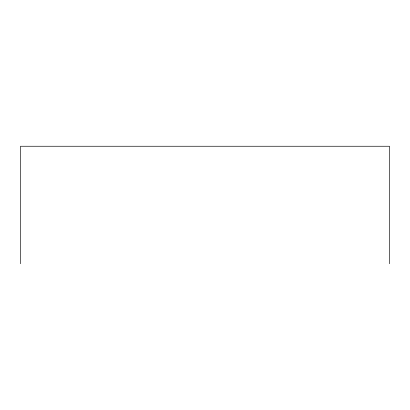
<?xml version="1.0" encoding="UTF-8"?>
<svg xmlns="http://www.w3.org/2000/svg" width="410" height="410" viewBox="0 0 410 410"><rect width="100%" height="100%" fill="white"/><g stroke="black" fill="none" stroke-linecap="round" stroke-linejoin="round"><path stroke-width="0.61" d="M389.5 263.748L389.5 146.252L20.5 146.252L20.5 263.748"/></g></svg>
